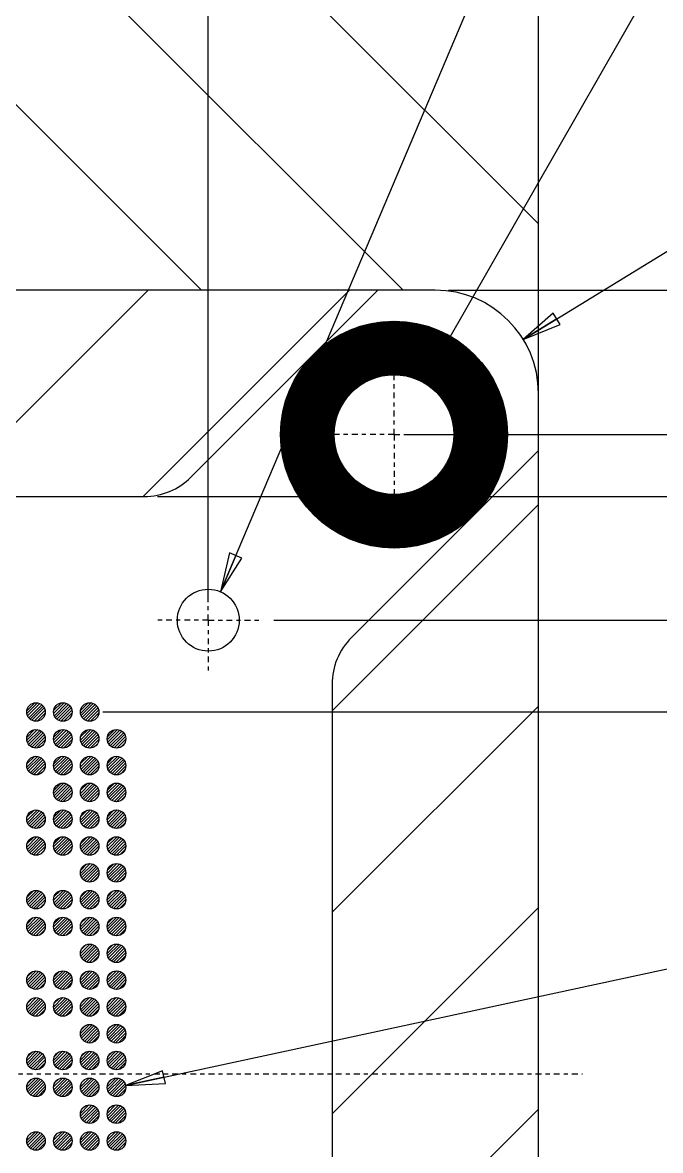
# Model space of a CAD drawing. Header units: inches. Extents: x 0 to 173, y 0 to 112.
# Drawn here: x 111.12 to 126.57, y 42.12 to 69.46 of the extents above; entities that cross this region are included whole.
import ezdxf

# ---------------------------------------------------------------- set-up
doc = ezdxf.new("R2010")
doc.units = ezdxf.units.IN
doc.header["$LTSCALE"] = 0.374
doc.header["$MEASUREMENT"] = 0
doc.linetypes.add('CENTER', pattern=[0.6, 0.375, -0.075, 0.075, -0.075])
doc.layers.get('0').update_dxf_attribs({"linetype": 'CONTINUOUS'})
for name, color, linetype in [('TIU14065-00684-01_DXF_DIMENSION', 7, 'CONTINUOUS'), ('TIU14065-00684-01_FP_DXF_AXIS', 7, 'CONTINUOUS'), ('TIU14065-006DXF_CONTINUOUS_LINE', 7, 'CONTINUOUS')]:
    doc.layers.add(name, color=color, linetype=linetype)

# ---------------------------------------------------------------- blocks, each defined once
blk = doc.blocks.new('_CLOSED')
at = {"color": 0, "linetype": 'ByBlock'}
for p, q in [((0, 0), (-1, 0.167)), ((-1, 0.167), (-1, -0.167)), ((-1, -0.167), (0, 0)), ((-1, 0), (0, 0))]:
    blk.add_line(p, q, dxfattribs=at)

msp = doc.modelspace()

# ---------------------------------------------------------------- linework, layer by layer
at = {"layer": 'TIU14065-00684-01_DXF_DIMENSION', "color": 2, "linetype": 'Continuous'}
for p, q in [((115.616, 55.505), (115.616, 92.087)), ((115.908, 55.664), (125.604, 78.526)), ((120.837, 60.731), (126.664, 70.903)), ((123.246, 61.781), (128.09, 64.754)), ((121.433, 62.973), (131.03, 62.973)), ((120.433, 59.473), (131.03, 59.473)), ((114.381, 57.973), (131.03, 57.973)), ((117.203, 54.973), (130.665, 54.973)), ((113.058, 52.748), (131.03, 52.748)), ((113.611, 43.695), (130.085, 47.24))]:
    msp.add_line(p, q, dxfattribs=at)
at = {"layer": 'TIU14065-00684-01_FP_DXF_AXIS', "color": 7, "linetype": 'CENTER'}
for p, q in [((120.116, 59.473), (120.116, 61.431)), ((120.116, 59.473), (118.158, 59.473)), ((120.116, 59.473), (122.074, 59.473)), ((120.116, 59.473), (120.116, 57.515)), ((115.616, 54.973), (115.616, 56.231)), ((115.616, 54.973), (114.358, 54.973)), ((115.616, 54.973), (116.874, 54.973)), ((115.616, 54.973), (115.616, 53.715)), ((104.616, 43.973), (124.679, 43.973))]:
    msp.add_line(p, q, dxfattribs=at)
at = {"layer": 'TIU14065-006DXF_CONTINUOUS_LINE', "color": 2, "linetype": 'Continuous'}
for p, q in [((115.451, 62.973), (88.161, 90.263)), ((120.336, 62.973), (93.046, 90.263)), ((123.616, 64.579), (97.932, 90.263)), ((109.156, 57.973), (114.156, 62.973)), ((114.041, 57.973), (119.041, 62.973)), ((117.366, 59.466), (120.123, 62.223)), ((117.367, 59.498), (120.091, 62.222)), ((117.368, 59.437), (120.152, 62.221)), ((117.369, 59.53), (120.059, 62.219)), ((117.37, 59.409), (120.18, 62.219)), ((117.372, 59.563), (120.026, 62.217)), ((117.372, 59.38), (120.209, 62.217)), ((117.374, 59.596), (119.993, 62.215)), ((117.374, 59.351), (120.238, 62.215)), ((117.376, 59.628), (119.961, 62.213)), ((117.376, 59.323), (120.266, 62.213)), ((117.377, 59.294), (120.295, 62.211)), ((117.378, 59.661), (119.928, 62.211)), ((117.379, 59.265), (120.324, 62.21)), ((117.38, 59.694), (119.895, 62.209)), ((117.381, 59.237), (120.352, 62.208)), ((117.382, 59.726), (119.863, 62.207)), ((117.383, 59.208), (120.381, 62.206)), ((117.384, 59.759), (119.83, 62.204)), ((117.385, 59.179), (120.41, 62.204)), ((117.387, 59.792), (119.797, 62.202)), ((117.387, 59.151), (120.438, 62.202)), ((117.389, 59.824), (119.765, 62.2)), ((117.389, 59.122), (120.467, 62.2)), ((117.393, 59.096), (120.493, 62.196)), ((117.395, 59.861), (119.728, 62.194)), ((117.398, 59.07), (120.519, 62.191)), ((117.403, 59.899), (119.69, 62.186)), ((117.403, 59.045), (120.544, 62.186)), ((117.408, 59.019), (120.57, 62.181)), ((117.41, 59.937), (119.652, 62.179)), ((117.413, 58.994), (120.595, 62.176)), ((117.418, 59.975), (119.613, 62.171)), ((117.418, 58.968), (120.62, 62.171)), ((117.423, 58.943), (120.646, 62.166)), ((117.425, 60.014), (119.575, 62.164)), ((117.428, 58.917), (120.671, 62.16)), ((117.433, 60.052), (119.537, 62.156)), ((117.433, 58.892), (120.697, 62.155)), ((117.438, 58.866), (120.722, 62.15)), ((117.44, 60.09), (119.499, 62.148)), ((117.448, 60.128), (119.461, 62.141)), ((117.456, 60.166), (119.423, 62.133)), ((117.467, 60.208), (119.381, 62.122)), ((117.483, 60.254), (119.334, 62.106)), ((117.499, 60.301), (119.288, 62.09)), ((117.514, 60.347), (119.242, 62.074)), ((119.177, 60.574), (120.748, 62.145)), ((119.304, 60.671), (120.773, 62.14)), ((119.394, 60.731), (120.799, 62.135)), ((119.454, 60.76), (120.824, 62.13)), ((119.515, 60.79), (120.847, 62.123)), ((119.572, 60.816), (120.87, 62.115)), ((119.618, 60.832), (120.893, 62.107)), ((119.664, 60.848), (120.916, 62.099)), ((119.71, 60.864), (120.939, 62.092)), ((119.754, 60.876), (120.961, 62.084)), ((119.792, 60.884), (120.984, 62.076)), ((119.83, 60.892), (121.007, 62.069)), ((117.53, 60.393), (119.196, 62.059)), ((117.546, 60.439), (119.15, 62.043)), ((117.561, 60.486), (119.103, 62.027)), ((117.579, 60.534), (119.055, 62.01)), ((117.609, 60.594), (118.995, 61.98)), ((117.638, 60.654), (118.935, 61.95)), ((117.668, 60.714), (118.874, 61.921)), ((117.698, 60.775), (118.814, 61.891)), ((117.728, 60.835), (118.754, 61.861)), ((117.782, 60.92), (118.669, 61.807)), ((119.868, 60.899), (121.03, 62.061)), ((119.906, 60.907), (121.053, 62.053)), ((119.942, 60.912), (121.075, 62.045)), ((119.974, 60.914), (121.098, 62.038)), ((120.007, 60.916), (121.121, 62.03)), ((120.04, 60.918), (121.144, 62.022)), ((120.072, 60.92), (121.166, 62.014)), ((120.105, 60.922), (121.187, 62.004)), ((120.135, 60.922), (121.208, 61.994)), ((120.164, 60.92), (121.228, 61.984)), ((120.192, 60.918), (121.248, 61.974)), ((120.221, 60.916), (121.269, 61.964)), ((120.25, 60.914), (121.289, 61.954)), ((120.278, 60.912), (121.31, 61.944)), ((120.307, 60.91), (121.33, 61.934)), ((120.332, 60.905), (121.351, 61.924)), ((120.358, 60.9), (121.371, 61.914)), ((120.383, 60.895), (121.392, 61.904)), ((120.409, 60.89), (121.412, 61.893)), ((120.434, 60.885), (121.432, 61.883)), ((120.46, 60.88), (121.453, 61.873)), ((120.485, 60.875), (121.473, 61.863)), ((120.508, 60.868), (121.494, 61.853)), ((120.531, 60.86), (121.512, 61.841)), ((120.554, 60.852), (121.53, 61.828)), ((120.577, 60.845), (121.548, 61.816)), ((120.6, 60.837), (121.567, 61.804)), ((117.844, 61.012), (118.577, 61.745)), ((117.905, 61.104), (118.485, 61.684)), ((118.049, 61.279), (118.31, 61.54)), ((120.622, 60.829), (121.585, 61.792)), ((120.645, 60.821), (121.603, 61.779)), ((120.668, 60.814), (121.622, 61.767)), ((120.689, 60.804), (121.64, 61.755)), ((120.709, 60.794), (121.658, 61.743)), ((120.73, 60.784), (121.677, 61.731)), ((120.75, 60.774), (121.695, 61.718)), ((120.771, 60.763), (121.713, 61.706)), ((120.791, 60.753), (121.731, 61.694)), ((120.811, 60.743), (121.75, 61.682)), ((120.832, 60.733), (121.768, 61.669)), ((120.851, 60.722), (121.786, 61.657)), ((120.869, 60.71), (121.803, 61.643)), ((120.888, 60.697), (121.819, 61.629)), ((120.906, 60.685), (121.836, 61.615)), ((120.924, 60.673), (121.852, 61.6)), ((120.943, 60.661), (121.868, 61.586)), ((120.961, 60.649), (121.884, 61.572)), ((120.979, 60.636), (121.901, 61.558)), ((120.998, 60.624), (121.917, 61.543)), ((121.014, 60.61), (121.933, 61.529)), ((121.03, 60.596), (121.949, 61.515)), ((121.046, 60.581), (121.966, 61.501)), ((121.063, 60.567), (121.982, 61.486)), ((121.079, 60.553), (121.998, 61.472)), ((121.095, 60.539), (122.014, 61.458)), ((121.111, 60.524), (122.031, 61.444)), ((121.128, 60.51), (122.047, 61.429)), ((121.144, 60.495), (122.063, 61.415)), ((121.158, 60.479), (122.077, 61.398)), ((121.172, 60.463), (122.091, 61.382)), ((121.186, 60.447), (122.106, 61.366)), ((121.201, 60.43), (122.12, 61.35)), ((121.215, 60.414), (122.134, 61.333)), ((121.229, 60.398), (122.148, 61.317)), ((121.244, 60.382), (122.163, 61.301)), ((121.258, 60.365), (122.177, 61.285)), ((121.271, 60.348), (122.191, 61.268)), ((121.283, 60.33), (122.206, 61.252)), ((121.296, 60.312), (122.22, 61.236)), ((121.308, 60.293), (122.234, 61.219)), ((121.32, 60.275), (122.248, 61.203)), ((121.332, 60.257), (122.263, 61.187)), ((121.345, 60.238), (122.277, 61.171)), ((121.357, 60.22), (122.291, 61.154)), ((121.369, 60.202), (122.304, 61.137)), ((121.38, 60.182), (122.317, 61.119)), ((121.39, 60.161), (122.329, 61.1)), ((121.4, 60.141), (122.341, 61.082)), ((121.41, 60.12), (122.353, 61.064)), ((121.42, 60.1), (122.365, 61.045)), ((121.43, 60.079), (122.378, 61.027)), ((121.44, 60.059), (122.39, 61.009)), ((121.45, 60.039), (122.402, 60.991)), ((121.459, 60.017), (122.414, 60.972)), ((121.467, 59.994), (122.427, 60.954)), ((121.475, 59.971), (122.439, 60.936)), ((121.482, 59.949), (122.451, 60.917)), ((121.49, 59.926), (122.463, 60.899)), ((121.498, 59.903), (122.475, 60.881)), ((121.505, 59.88), (122.488, 60.862)), ((121.513, 59.857), (122.499, 60.844)), ((121.519, 59.833), (122.51, 60.823)), ((121.524, 59.808), (122.52, 60.803)), ((121.529, 59.782), (122.53, 60.782)), ((121.535, 59.757), (122.54, 60.762)), ((121.54, 59.731), (122.55, 60.741)), ((121.545, 59.706), (122.56, 60.721)), ((121.55, 59.68), (122.57, 60.7)), ((121.554, 59.654), (122.58, 60.68)), ((121.556, 59.625), (122.59, 60.66)), ((121.556, 59.32), (122.683, 60.447)), ((121.558, 59.596), (122.6, 60.639)), ((121.558, 59.352), (122.675, 60.47)), ((121.559, 59.568), (122.61, 60.619)), ((121.56, 59.385), (122.668, 60.493)), ((121.561, 59.539), (122.62, 60.598)), ((121.562, 59.418), (122.66, 60.515)), ((121.563, 59.51), (122.631, 60.578)), ((121.564, 59.45), (122.651, 60.537)), ((121.565, 59.482), (122.641, 60.557)), ((117.444, 58.841), (119.015, 60.412)), ((117.449, 58.816), (118.918, 60.285)), ((117.454, 58.79), (118.858, 60.195)), ((121.392, 58.789), (122.775, 60.172)), ((121.421, 58.85), (122.768, 60.196)), ((121.451, 58.91), (122.76, 60.219)), ((121.469, 58.958), (122.753, 60.242)), ((121.485, 59.004), (122.745, 60.265)), ((121.5, 59.051), (122.737, 60.287)), ((121.516, 59.097), (122.729, 60.31)), ((121.524, 59.135), (122.722, 60.333)), ((121.531, 59.173), (122.714, 60.356)), ((121.539, 59.211), (122.706, 60.379)), ((121.546, 59.249), (122.698, 60.401)), ((121.553, 59.287), (122.691, 60.424)), ((117.459, 58.765), (118.828, 60.134)), ((117.466, 58.741), (118.799, 60.074)), ((117.474, 58.719), (118.772, 60.017)), ((117.482, 58.696), (118.757, 59.971)), ((117.489, 58.673), (118.741, 59.925)), ((119.493, 56.799), (122.79, 60.096)), ((119.519, 56.794), (122.795, 60.07)), ((119.544, 56.789), (122.8, 60.045)), ((119.569, 56.784), (122.805, 60.019)), ((119.595, 56.779), (122.81, 59.994)), ((119.62, 56.774), (122.815, 59.968)), ((119.646, 56.769), (122.82, 59.943)), ((119.671, 56.764), (122.825, 59.917)), ((119.697, 56.759), (122.83, 59.892)), ((121.291, 58.627), (122.785, 60.121)), ((121.352, 58.719), (122.78, 60.147)), ((117.497, 58.65), (118.725, 59.878)), ((117.505, 58.627), (118.712, 59.835)), ((117.513, 58.605), (118.705, 59.797)), ((117.52, 58.582), (118.697, 59.759)), ((117.528, 58.559), (118.69, 59.721)), ((117.536, 58.536), (118.682, 59.683)), ((117.544, 58.514), (118.677, 59.647)), ((117.551, 58.491), (118.675, 59.614)), ((119.722, 56.754), (122.835, 59.867)), ((119.748, 56.748), (122.84, 59.841)), ((119.775, 56.745), (122.843, 59.814)), ((119.804, 56.744), (122.845, 59.785)), ((119.833, 56.742), (122.847, 59.756)), ((119.861, 56.74), (122.849, 59.728)), ((119.89, 56.738), (122.851, 59.699)), ((119.919, 56.736), (122.853, 59.67)), ((119.947, 56.734), (122.855, 59.642)), ((119.976, 56.732), (122.857, 59.613)), ((117.559, 58.468), (118.673, 59.582)), ((117.567, 58.445), (118.671, 59.549)), ((117.574, 58.422), (118.669, 59.516)), ((117.584, 58.402), (118.666, 59.484)), ((117.594, 58.381), (118.667, 59.454)), ((117.605, 58.361), (118.669, 59.425)), ((117.615, 58.34), (118.671, 59.396)), ((117.625, 58.32), (118.673, 59.368)), ((117.635, 58.299), (118.674, 59.339)), ((120.005, 56.73), (122.858, 59.584)), ((120.033, 56.729), (122.86, 59.556)), ((120.062, 56.727), (122.862, 59.527)), ((120.09, 56.725), (122.864, 59.498)), ((120.12, 56.723), (122.865, 59.469)), ((120.152, 56.726), (122.863, 59.437)), ((120.185, 56.728), (122.861, 59.404)), ((120.218, 56.73), (122.859, 59.371)), ((120.25, 56.732), (122.857, 59.339)), ((117.645, 58.279), (118.676, 59.31)), ((117.655, 58.259), (118.678, 59.282)), ((117.665, 58.238), (118.684, 59.257)), ((117.675, 58.218), (118.689, 59.231)), ((117.685, 58.197), (118.694, 59.206)), ((117.695, 58.177), (118.699, 59.18)), ((117.705, 58.156), (118.704, 59.155)), ((117.715, 58.136), (118.709, 59.129)), ((117.726, 58.115), (118.714, 59.104)), ((117.736, 58.095), (118.721, 59.08)), ((120.283, 56.734), (122.855, 59.306)), ((120.316, 56.736), (122.853, 59.273)), ((120.348, 56.738), (122.85, 59.24)), ((120.381, 56.741), (122.848, 59.208)), ((120.414, 56.743), (122.846, 59.175)), ((120.446, 56.745), (122.844, 59.142)), ((120.48, 56.748), (122.841, 59.109)), ((120.518, 56.755), (122.834, 59.071)), ((117.748, 58.077), (118.729, 59.058)), ((117.76, 58.059), (118.737, 59.035)), ((117.773, 58.04), (118.744, 59.012)), ((117.785, 58.022), (118.752, 58.989)), ((117.797, 58.004), (118.76, 58.966)), ((117.809, 57.986), (118.767, 58.944)), ((117.822, 57.967), (118.775, 58.921)), ((117.834, 57.949), (118.785, 58.9)), ((117.846, 57.931), (118.795, 58.88)), ((117.858, 57.912), (118.805, 58.859)), ((117.871, 57.894), (118.815, 58.839)), ((117.883, 57.876), (118.825, 58.818)), ((117.895, 57.857), (118.835, 58.798)), ((120.556, 56.763), (122.826, 59.033)), ((120.594, 56.77), (122.818, 58.995)), ((120.632, 56.778), (122.811, 58.957)), ((120.67, 56.786), (122.803, 58.918)), ((120.708, 56.793), (122.796, 58.88)), ((120.747, 56.801), (122.788, 58.842)), ((120.785, 56.808), (122.78, 58.804)), ((117.907, 57.839), (118.846, 58.777)), ((117.919, 57.821), (118.856, 58.757)), ((117.932, 57.802), (118.867, 58.738)), ((117.946, 57.786), (118.879, 58.719)), ((117.96, 57.77), (118.891, 58.701)), ((117.974, 57.753), (118.904, 58.683)), ((117.988, 57.737), (118.916, 58.665)), ((118.003, 57.721), (118.928, 58.646)), ((118.017, 57.704), (118.94, 58.628)), ((118.031, 57.688), (118.953, 58.61)), ((118.045, 57.672), (118.965, 58.591)), ((118.06, 57.656), (118.979, 58.575)), ((118.074, 57.639), (118.993, 58.559)), ((118.088, 57.623), (119.007, 58.542)), ((118.102, 57.607), (119.022, 58.526)), ((120.823, 56.816), (122.773, 58.766)), ((120.868, 56.831), (122.758, 58.721)), ((120.914, 56.846), (122.743, 58.675)), ((120.96, 56.862), (122.727, 58.628)), ((121.007, 56.878), (122.711, 58.582)), ((121.053, 56.893), (122.695, 58.536)), ((118.117, 57.591), (119.036, 58.51)), ((118.131, 57.574), (119.05, 58.494)), ((118.145, 57.558), (119.065, 58.477)), ((118.16, 57.542), (119.079, 58.461)), ((118.174, 57.526), (119.093, 58.445)), ((118.19, 57.512), (119.11, 58.431)), ((118.207, 57.497), (119.126, 58.417)), ((118.223, 57.483), (119.142, 58.402)), ((118.239, 57.469), (119.158, 58.388)), ((118.256, 57.455), (119.175, 58.374)), ((118.272, 57.44), (119.191, 58.36)), ((118.288, 57.426), (119.207, 58.345)), ((118.304, 57.412), (119.224, 58.331)), ((118.321, 57.398), (119.241, 58.318)), ((118.337, 57.383), (119.259, 58.305)), ((118.353, 57.369), (119.277, 58.293)), ((118.369, 57.355), (119.296, 58.281)), ((118.386, 57.34), (119.314, 58.269)), ((118.402, 57.326), (119.332, 58.256)), ((118.418, 57.312), (119.351, 58.244)), ((119.468, 56.804), (120.962, 58.298)), ((121.099, 56.909), (122.68, 58.49)), ((121.145, 56.925), (122.664, 58.443)), ((121.199, 56.948), (122.641, 58.39)), ((121.259, 56.977), (122.612, 58.33)), ((121.319, 57.007), (122.582, 58.27)), ((118.434, 57.298), (119.369, 58.232)), ((118.452, 57.285), (119.387, 58.22)), ((118.47, 57.272), (119.407, 58.209)), ((118.488, 57.26), (119.428, 58.199)), ((118.507, 57.248), (119.448, 58.189)), ((118.525, 57.236), (119.468, 58.179)), ((118.543, 57.223), (119.489, 58.169)), ((118.562, 57.211), (119.509, 58.159)), ((118.58, 57.199), (119.53, 58.149)), ((118.598, 57.187), (119.55, 58.139)), ((118.617, 57.174), (119.572, 58.13)), ((118.635, 57.162), (119.595, 58.122)), ((118.653, 57.15), (119.617, 58.114)), ((118.672, 57.138), (119.64, 58.107)), ((118.69, 57.126), (119.663, 58.099)), ((118.708, 57.113), (119.686, 58.091)), ((118.726, 57.101), (119.709, 58.083)), ((118.745, 57.089), (119.731, 58.076)), ((118.766, 57.079), (119.756, 58.069)), ((118.786, 57.069), (119.781, 58.064)), ((118.807, 57.059), (119.807, 58.059)), ((118.827, 57.049), (119.832, 58.054)), ((118.847, 57.039), (119.858, 58.049)), ((118.868, 57.029), (119.883, 58.044)), ((118.888, 57.019), (119.909, 58.039)), ((118.909, 57.009), (119.935, 58.035)), ((118.929, 56.999), (119.964, 58.033)), ((118.95, 56.989), (119.992, 58.031)), ((118.97, 56.978), (120.021, 58.029)), ((118.991, 56.968), (120.05, 58.027)), ((119.011, 56.958), (120.078, 58.026)), ((119.031, 56.948), (120.107, 58.024)), ((119.052, 56.938), (120.138, 58.025)), ((119.073, 56.929), (120.171, 58.027)), ((119.096, 56.921), (120.204, 58.029)), ((119.119, 56.914), (120.236, 58.031)), ((119.142, 56.906), (120.269, 58.033)), ((119.165, 56.898), (120.302, 58.035)), ((119.187, 56.89), (120.339, 58.042)), ((119.21, 56.883), (120.378, 58.05)), ((119.233, 56.875), (120.416, 58.058)), ((119.256, 56.867), (120.454, 58.065)), ((119.279, 56.859), (120.492, 58.073)), ((119.301, 56.852), (120.538, 58.089)), ((119.324, 56.844), (120.585, 58.104)), ((119.347, 56.836), (120.631, 58.12)), ((119.37, 56.828), (120.679, 58.138)), ((119.393, 56.821), (120.739, 58.167)), ((119.417, 56.814), (120.799, 58.197)), ((119.442, 56.809), (120.87, 58.237)), ((121.379, 57.037), (122.552, 58.209)), ((121.44, 57.066), (122.522, 58.149)), ((121.505, 57.101), (122.488, 58.084)), ((121.597, 57.162), (122.426, 57.992)), ((118.616, 52.777), (123.616, 57.777)), ((121.689, 57.224), (122.365, 57.9)), ((121.781, 57.285), (122.303, 57.808)), ((122.014, 57.488), (122.101, 57.575)), ((111.218, 52.779), (111.41, 52.971)), ((111.22, 52.709), (111.48, 52.969)), ((111.237, 52.654), (111.535, 52.952)), ((111.264, 52.609), (111.58, 52.925)), ((111.3, 52.573), (111.616, 52.889)), ((111.344, 52.546), (111.643, 52.845)), ((111.398, 52.528), (111.661, 52.791)), ((111.869, 52.783), (112.056, 52.97)), ((111.869, 52.712), (112.127, 52.97)), ((111.886, 52.656), (112.183, 52.953)), ((111.912, 52.611), (112.228, 52.927)), ((111.948, 52.575), (112.264, 52.891)), ((111.992, 52.547), (112.292, 52.847)), ((112.045, 52.528), (112.311, 52.794)), ((112.518, 52.714), (112.774, 52.97)), ((112.52, 52.787), (112.702, 52.969)), ((112.535, 52.659), (112.83, 52.954)), ((112.561, 52.613), (112.876, 52.928)), ((112.596, 52.576), (112.912, 52.893)), ((112.639, 52.548), (112.941, 52.85)), ((112.692, 52.529), (112.96, 52.797)), ((118.616, 47.892), (123.616, 52.892)), ((111.467, 52.525), (111.664, 52.722)), ((112.113, 52.525), (112.314, 52.726)), ((112.247, 52.587), (112.252, 52.592)), ((112.76, 52.524), (112.964, 52.729)), ((112.875, 52.568), (112.921, 52.614)), ((111.219, 52.133), (111.406, 52.32)), ((111.219, 52.062), (111.477, 52.32)), ((111.236, 52.006), (111.533, 52.303)), ((111.262, 51.961), (111.578, 52.277)), ((111.298, 51.925), (111.614, 52.241)), ((111.868, 52.064), (112.124, 52.32)), ((111.87, 52.137), (112.052, 52.319)), ((111.885, 52.009), (112.18, 52.304)), ((111.911, 51.963), (112.226, 52.278)), ((111.946, 51.926), (112.262, 52.243)), ((112.518, 52.067), (112.772, 52.321)), ((112.52, 52.142), (112.697, 52.318)), ((112.533, 52.011), (112.828, 52.305)), ((112.56, 51.965), (112.874, 52.279)), ((112.594, 51.928), (112.911, 52.245)), ((113.168, 52.07), (113.419, 52.321)), ((113.171, 52.146), (113.343, 52.318)), ((113.182, 52.013), (113.476, 52.306)), ((113.208, 51.967), (113.522, 52.281)), ((113.242, 51.93), (113.559, 52.246)), ((111.342, 51.897), (111.642, 52.197)), ((111.395, 51.878), (111.661, 52.144)), ((111.463, 51.875), (111.664, 52.076)), ((111.989, 51.898), (112.291, 52.2)), ((112.042, 51.879), (112.31, 52.147)), ((112.11, 51.874), (112.314, 52.079)), ((112.225, 51.918), (112.271, 51.964)), ((112.637, 51.899), (112.94, 52.202)), ((112.689, 51.879), (112.959, 52.149)), ((112.756, 51.874), (112.965, 52.083)), ((112.864, 51.911), (112.928, 51.975)), ((113.285, 51.9), (113.589, 52.204)), ((113.336, 51.88), (113.609, 52.152)), ((113.402, 51.874), (113.615, 52.087)), ((113.504, 51.904), (113.585, 51.985)), ((111.597, 51.937), (111.602, 51.942)), ((111.218, 51.414), (111.474, 51.67)), ((111.22, 51.487), (111.402, 51.669)), ((111.235, 51.359), (111.53, 51.654)), ((111.261, 51.313), (111.576, 51.628)), ((111.296, 51.276), (111.612, 51.593)), ((111.339, 51.248), (111.641, 51.55)), ((111.392, 51.229), (111.66, 51.497)), ((111.46, 51.224), (111.664, 51.429)), ((111.868, 51.417), (112.122, 51.671)), ((111.87, 51.492), (112.047, 51.668)), ((111.883, 51.361), (112.178, 51.655)), ((111.91, 51.315), (112.224, 51.629)), ((111.944, 51.278), (112.261, 51.595)), ((111.987, 51.249), (112.29, 51.552)), ((112.039, 51.229), (112.309, 51.499)), ((112.106, 51.224), (112.315, 51.433)), ((112.518, 51.42), (112.769, 51.671)), ((112.521, 51.496), (112.693, 51.668)), ((112.532, 51.363), (112.826, 51.656)), ((112.558, 51.317), (112.872, 51.631)), ((112.592, 51.28), (112.909, 51.596)), ((112.635, 51.25), (112.939, 51.554)), ((112.686, 51.23), (112.959, 51.502)), ((112.752, 51.224), (112.965, 51.437)), ((113.167, 51.423), (113.415, 51.672)), ((113.172, 51.5), (113.339, 51.667)), ((113.182, 51.366), (113.473, 51.657)), ((113.207, 51.319), (113.52, 51.632)), ((113.241, 51.281), (113.558, 51.598)), ((113.282, 51.251), (113.588, 51.556)), ((113.334, 51.231), (113.608, 51.505)), ((113.399, 51.224), (113.615, 51.44)), ((111.575, 51.268), (111.621, 51.314)), ((112.214, 51.261), (112.278, 51.325)), ((112.854, 51.254), (112.935, 51.335)), ((113.497, 51.25), (113.589, 51.342)), ((111.868, 50.77), (112.119, 51.021)), ((111.871, 50.846), (112.043, 51.018)), ((111.882, 50.713), (112.176, 51.006)), ((111.908, 50.667), (112.222, 50.981)), ((111.942, 50.63), (112.259, 50.946)), ((111.985, 50.6), (112.289, 50.904)), ((112.517, 50.773), (112.765, 51.022)), ((112.522, 50.85), (112.689, 51.017)), ((112.532, 50.716), (112.823, 51.007)), ((112.557, 50.669), (112.87, 50.982)), ((112.591, 50.631), (112.908, 50.948)), ((112.632, 50.601), (112.938, 50.906)), ((113.167, 50.777), (113.412, 51.022)), ((113.173, 50.854), (113.334, 51.016)), ((113.181, 50.718), (113.47, 51.008)), ((113.205, 50.671), (113.518, 50.983)), ((113.239, 50.633), (113.556, 50.95)), ((113.28, 50.602), (113.586, 50.909)), ((113.331, 50.581), (113.608, 50.858)), ((112.036, 50.58), (112.309, 50.852)), ((112.102, 50.574), (112.315, 50.787)), ((112.204, 50.604), (112.285, 50.685)), ((112.684, 50.581), (112.958, 50.855)), ((112.749, 50.574), (112.965, 50.79)), ((112.847, 50.6), (112.939, 50.692)), ((113.395, 50.573), (113.615, 50.794)), ((113.49, 50.597), (113.592, 50.699)), ((111.218, 50.12), (111.469, 50.371)), ((111.221, 50.196), (111.393, 50.368)), ((111.232, 50.063), (111.526, 50.356)), ((111.258, 50.017), (111.572, 50.331)), ((111.867, 50.123), (112.115, 50.372)), ((111.872, 50.2), (112.039, 50.367)), ((111.882, 50.066), (112.173, 50.357)), ((111.907, 50.019), (112.22, 50.332)), ((112.517, 50.127), (112.762, 50.372)), ((112.523, 50.204), (112.684, 50.366)), ((112.531, 50.068), (112.82, 50.358)), ((112.555, 50.021), (112.868, 50.333)), ((113.167, 50.13), (113.409, 50.372)), ((113.174, 50.209), (113.33, 50.365)), ((113.18, 50.071), (113.468, 50.359)), ((113.204, 50.023), (113.515, 50.335)), ((111.292, 49.98), (111.609, 50.296)), ((111.335, 49.95), (111.639, 50.254)), ((111.386, 49.93), (111.659, 50.202)), ((111.452, 49.924), (111.665, 50.137)), ((111.941, 49.981), (112.258, 50.298)), ((111.982, 49.951), (112.288, 50.256)), ((112.034, 49.931), (112.308, 50.205)), ((112.099, 49.924), (112.315, 50.14)), ((112.197, 49.95), (112.289, 50.042)), ((112.589, 49.983), (112.906, 50.3)), ((112.63, 49.952), (112.936, 50.259)), ((112.681, 49.931), (112.958, 50.208)), ((112.745, 49.923), (112.965, 50.144)), ((112.84, 49.947), (112.942, 50.049)), ((113.237, 49.984), (113.554, 50.302)), ((113.278, 49.953), (113.585, 50.261)), ((113.328, 49.932), (113.607, 50.21)), ((113.391, 49.923), (113.616, 50.148)), ((113.483, 49.944), (113.595, 50.055)), ((111.554, 49.954), (111.635, 50.035)), ((111.217, 49.473), (111.465, 49.722)), ((111.222, 49.55), (111.389, 49.717)), ((111.232, 49.416), (111.523, 49.707)), ((111.257, 49.369), (111.57, 49.682)), ((111.291, 49.331), (111.608, 49.648)), ((111.332, 49.301), (111.638, 49.606)), ((111.384, 49.281), (111.658, 49.555)), ((111.449, 49.274), (111.665, 49.49)), ((111.867, 49.477), (112.112, 49.722)), ((111.873, 49.554), (112.034, 49.716)), ((111.881, 49.418), (112.17, 49.708)), ((111.905, 49.371), (112.218, 49.683)), ((111.939, 49.333), (112.256, 49.65)), ((111.98, 49.302), (112.286, 49.609)), ((112.031, 49.281), (112.308, 49.558)), ((112.095, 49.273), (112.315, 49.494)), ((112.517, 49.48), (112.759, 49.722)), ((112.524, 49.559), (112.68, 49.715)), ((112.53, 49.421), (112.818, 49.709)), ((112.554, 49.373), (112.865, 49.685)), ((112.587, 49.334), (112.904, 49.652)), ((112.628, 49.303), (112.935, 49.611)), ((112.678, 49.282), (112.957, 49.56)), ((112.741, 49.273), (112.966, 49.498)), ((113.167, 49.483), (113.406, 49.722)), ((113.176, 49.564), (113.325, 49.713)), ((113.179, 49.423), (113.465, 49.71)), ((113.203, 49.375), (113.513, 49.686)), ((113.235, 49.336), (113.553, 49.654)), ((113.276, 49.305), (113.584, 49.613)), ((113.326, 49.283), (113.606, 49.563)), ((113.388, 49.273), (113.616, 49.501)), ((111.547, 49.3), (111.639, 49.392)), ((112.19, 49.297), (112.292, 49.399)), ((112.833, 49.294), (112.945, 49.405)), ((113.477, 49.29), (113.599, 49.412)), ((112.517, 48.833), (112.756, 49.072)), ((112.526, 48.914), (112.675, 49.063)), ((112.529, 48.773), (112.815, 49.06)), ((112.553, 48.725), (112.863, 49.036)), ((112.585, 48.686), (112.903, 49.004)), ((112.626, 48.655), (112.934, 48.963)), ((113.166, 48.836), (113.403, 49.072)), ((113.178, 48.919), (113.319, 49.061)), ((113.178, 48.776), (113.463, 49.061)), ((113.201, 48.727), (113.511, 49.038)), ((113.233, 48.688), (113.551, 49.006)), ((113.274, 48.656), (113.583, 48.965)), ((112.676, 48.633), (112.956, 48.913)), ((112.738, 48.623), (112.966, 48.851)), ((112.827, 48.64), (112.949, 48.762)), ((113.323, 48.634), (113.605, 48.916)), ((113.385, 48.624), (113.615, 48.854)), ((113.472, 48.638), (113.6, 48.767)), ((111.217, 48.18), (111.459, 48.422)), ((111.224, 48.259), (111.38, 48.415)), ((111.23, 48.121), (111.518, 48.409)), ((111.867, 48.183), (112.106, 48.422)), ((111.876, 48.264), (112.025, 48.413)), ((111.879, 48.123), (112.165, 48.41)), ((112.516, 48.186), (112.753, 48.422)), ((112.528, 48.269), (112.669, 48.411)), ((112.528, 48.126), (112.813, 48.411)), ((113.166, 48.19), (113.399, 48.423)), ((113.177, 48.129), (113.46, 48.412)), ((113.18, 48.275), (113.314, 48.409)), ((111.254, 48.073), (111.565, 48.385)), ((111.287, 48.034), (111.604, 48.352)), ((111.328, 48.003), (111.635, 48.311)), ((111.378, 47.982), (111.657, 48.26)), ((111.441, 47.973), (111.666, 48.198)), ((111.903, 48.075), (112.213, 48.386)), ((111.935, 48.036), (112.253, 48.354)), ((111.976, 48.005), (112.284, 48.313)), ((112.026, 47.983), (112.306, 48.263)), ((112.088, 47.973), (112.316, 48.201)), ((112.551, 48.077), (112.861, 48.388)), ((112.583, 48.038), (112.901, 48.356)), ((112.624, 48.006), (112.933, 48.315)), ((112.673, 47.984), (112.955, 48.266)), ((112.735, 47.974), (112.965, 48.204)), ((113.2, 48.08), (113.509, 48.389)), ((113.231, 48.039), (113.55, 48.357)), ((113.272, 48.008), (113.581, 48.317)), ((113.321, 47.985), (113.604, 48.268)), ((113.382, 47.974), (113.615, 48.207)), ((111.533, 47.994), (111.645, 48.105)), ((112.177, 47.99), (112.299, 48.112)), ((112.822, 47.988), (112.95, 48.117)), ((113.466, 47.987), (113.602, 48.122)), ((118.616, 43.006), (123.616, 48.006)), ((111.217, 47.533), (111.456, 47.772)), ((111.226, 47.614), (111.375, 47.763)), ((111.229, 47.473), (111.515, 47.76)), ((111.253, 47.425), (111.563, 47.736)), ((111.285, 47.386), (111.603, 47.704)), ((111.326, 47.355), (111.634, 47.663)), ((111.376, 47.333), (111.656, 47.613)), ((111.866, 47.536), (112.103, 47.772)), ((111.878, 47.619), (112.019, 47.761)), ((111.878, 47.476), (112.163, 47.761)), ((111.901, 47.427), (112.211, 47.738)), ((111.933, 47.388), (112.251, 47.706)), ((111.974, 47.356), (112.283, 47.665)), ((112.023, 47.334), (112.305, 47.616)), ((112.516, 47.54), (112.749, 47.773)), ((112.527, 47.479), (112.81, 47.762)), ((112.53, 47.625), (112.664, 47.759)), ((112.55, 47.43), (112.859, 47.739)), ((112.581, 47.389), (112.9, 47.707)), ((112.622, 47.358), (112.931, 47.667)), ((112.671, 47.335), (112.954, 47.618)), ((113.166, 47.543), (113.396, 47.773)), ((113.176, 47.481), (113.458, 47.763)), ((113.181, 47.63), (113.309, 47.758)), ((113.199, 47.432), (113.507, 47.74)), ((113.23, 47.391), (113.548, 47.709)), ((113.27, 47.359), (113.58, 47.669)), ((113.318, 47.336), (113.603, 47.621)), ((111.438, 47.323), (111.666, 47.551)), ((111.527, 47.34), (111.649, 47.462)), ((112.085, 47.324), (112.315, 47.554)), ((112.172, 47.338), (112.3, 47.467)), ((112.732, 47.324), (112.965, 47.557)), ((112.816, 47.337), (112.952, 47.472)), ((113.378, 47.324), (113.615, 47.561)), ((113.461, 47.335), (113.604, 47.478)), ((112.516, 46.893), (112.746, 47.123)), ((112.526, 46.831), (112.808, 47.113)), ((112.531, 46.98), (112.659, 47.108)), ((112.549, 46.782), (112.857, 47.09)), ((112.58, 46.741), (112.898, 47.059)), ((113.166, 46.896), (113.393, 47.123)), ((113.175, 46.834), (113.455, 47.113)), ((113.183, 46.985), (113.304, 47.106)), ((113.197, 46.784), (113.505, 47.092)), ((113.228, 46.743), (113.546, 47.061)), ((112.62, 46.709), (112.93, 47.019)), ((112.668, 46.686), (112.953, 46.971)), ((112.728, 46.674), (112.965, 46.911)), ((112.811, 46.685), (112.954, 46.828)), ((113.268, 46.71), (113.578, 47.021)), ((113.316, 46.687), (113.602, 46.973)), ((113.375, 46.674), (113.615, 46.914)), ((113.456, 46.683), (113.606, 46.833)), ((111.216, 46.24), (111.449, 46.473)), ((111.227, 46.179), (111.51, 46.462)), ((111.23, 46.325), (111.364, 46.459)), ((111.25, 46.13), (111.559, 46.439)), ((111.281, 46.089), (111.6, 46.407)), ((111.322, 46.058), (111.631, 46.367)), ((111.371, 46.035), (111.654, 46.318)), ((111.432, 46.024), (111.665, 46.257)), ((111.866, 46.243), (112.096, 46.473)), ((111.876, 46.181), (112.158, 46.463)), ((111.881, 46.33), (112.009, 46.458)), ((111.899, 46.132), (112.207, 46.44)), ((111.93, 46.091), (112.248, 46.409)), ((111.97, 46.059), (112.28, 46.369)), ((112.018, 46.036), (112.303, 46.321)), ((112.078, 46.024), (112.315, 46.261)), ((112.516, 46.246), (112.743, 46.473)), ((112.525, 46.184), (112.805, 46.463)), ((112.533, 46.335), (112.654, 46.456)), ((112.547, 46.134), (112.855, 46.442)), ((112.578, 46.093), (112.896, 46.411)), ((112.618, 46.06), (112.928, 46.371)), ((112.666, 46.037), (112.952, 46.323)), ((112.725, 46.024), (112.965, 46.264)), ((113.166, 46.249), (113.39, 46.473)), ((113.175, 46.186), (113.453, 46.464)), ((113.187, 46.342), (113.297, 46.452)), ((113.196, 46.136), (113.503, 46.443)), ((113.227, 46.095), (113.544, 46.412)), ((113.266, 46.062), (113.577, 46.373)), ((113.313, 46.037), (113.601, 46.326)), ((113.372, 46.024), (113.614, 46.267)), ((111.516, 46.037), (111.652, 46.172)), ((112.161, 46.035), (112.304, 46.178)), ((112.806, 46.033), (112.956, 46.183)), ((113.451, 46.031), (113.607, 46.188)), ((111.216, 45.593), (111.446, 45.823)), ((111.226, 45.531), (111.508, 45.813)), ((111.231, 45.68), (111.359, 45.808)), ((111.249, 45.482), (111.557, 45.79)), ((111.28, 45.441), (111.598, 45.759)), ((111.32, 45.409), (111.63, 45.719)), ((111.368, 45.386), (111.653, 45.671)), ((111.866, 45.596), (112.093, 45.823)), ((111.875, 45.534), (112.155, 45.813)), ((111.883, 45.685), (112.004, 45.806)), ((111.897, 45.484), (112.205, 45.792)), ((111.928, 45.443), (112.246, 45.761)), ((111.968, 45.41), (112.278, 45.721)), ((112.016, 45.387), (112.302, 45.673)), ((112.516, 45.599), (112.74, 45.823)), ((112.525, 45.536), (112.803, 45.814)), ((112.537, 45.692), (112.647, 45.802)), ((112.546, 45.486), (112.853, 45.793)), ((112.577, 45.445), (112.894, 45.762)), ((112.616, 45.412), (112.927, 45.723)), ((112.663, 45.387), (112.951, 45.676)), ((113.166, 45.603), (113.386, 45.823)), ((113.174, 45.539), (113.45, 45.815)), ((113.19, 45.699), (113.29, 45.799)), ((113.195, 45.488), (113.501, 45.794)), ((113.225, 45.446), (113.542, 45.764)), ((113.264, 45.413), (113.576, 45.725)), ((113.311, 45.388), (113.601, 45.678)), ((111.428, 45.374), (111.665, 45.611)), ((111.511, 45.385), (111.654, 45.528)), ((112.075, 45.374), (112.315, 45.614)), ((112.156, 45.383), (112.306, 45.533)), ((112.722, 45.374), (112.964, 45.617)), ((112.801, 45.381), (112.957, 45.538)), ((113.369, 45.375), (113.614, 45.62)), ((113.446, 45.38), (113.609, 45.543)), ((112.516, 44.953), (112.736, 45.173)), ((112.524, 44.889), (112.8, 45.165)), ((112.54, 45.049), (112.64, 45.149)), ((112.545, 44.838), (112.851, 45.144)), ((113.166, 44.957), (113.382, 45.173)), ((113.173, 44.892), (113.447, 45.166)), ((113.193, 45.056), (113.283, 45.146)), ((113.194, 44.84), (113.499, 45.145)), ((113.223, 44.798), (113.541, 45.115)), ((112.575, 44.796), (112.892, 45.114)), ((112.614, 44.763), (112.926, 45.075)), ((112.661, 44.738), (112.951, 45.028)), ((112.719, 44.725), (112.964, 44.97)), ((112.796, 44.73), (112.959, 44.893)), ((113.261, 44.764), (113.574, 45.077)), ((113.308, 44.739), (113.6, 45.031)), ((113.365, 44.725), (113.614, 44.973)), ((113.442, 44.729), (113.609, 44.897)), ((111.216, 44.299), (111.44, 44.523)), ((111.225, 44.236), (111.503, 44.514)), ((111.237, 44.392), (111.347, 44.502)), ((111.246, 44.186), (111.553, 44.493)), ((111.277, 44.145), (111.594, 44.462)), ((111.316, 44.112), (111.627, 44.423)), ((111.363, 44.087), (111.651, 44.376)), ((111.422, 44.074), (111.664, 44.317)), ((111.866, 44.303), (112.086, 44.523)), ((111.874, 44.239), (112.15, 44.515)), ((111.89, 44.399), (111.99, 44.499)), ((111.895, 44.188), (112.201, 44.494)), ((111.925, 44.146), (112.242, 44.464)), ((111.964, 44.113), (112.276, 44.425)), ((112.011, 44.088), (112.301, 44.378)), ((112.069, 44.075), (112.314, 44.32)), ((112.516, 44.307), (112.732, 44.523)), ((112.523, 44.242), (112.797, 44.516)), ((112.543, 44.406), (112.633, 44.496)), ((112.544, 44.19), (112.849, 44.495)), ((112.573, 44.148), (112.891, 44.465)), ((112.611, 44.114), (112.924, 44.427)), ((112.658, 44.089), (112.95, 44.381)), ((112.715, 44.075), (112.964, 44.323)), ((113.166, 44.31), (113.379, 44.522)), ((113.172, 44.244), (113.444, 44.516)), ((113.192, 44.193), (113.496, 44.496)), ((113.197, 44.413), (113.276, 44.491)), ((113.222, 44.15), (113.539, 44.467)), ((113.259, 44.116), (113.573, 44.429)), ((113.305, 44.09), (113.599, 44.383)), ((113.362, 44.075), (113.614, 44.327)), ((111.501, 44.081), (111.657, 44.238)), ((112.146, 44.08), (112.309, 44.243)), ((112.792, 44.079), (112.959, 44.247)), ((113.438, 44.079), (113.61, 44.251)), ((111.216, 43.653), (111.436, 43.873)), ((111.224, 43.589), (111.5, 43.865)), ((111.24, 43.749), (111.34, 43.849)), ((111.245, 43.538), (111.551, 43.844)), ((111.275, 43.496), (111.592, 43.814)), ((111.314, 43.463), (111.626, 43.775)), ((111.866, 43.657), (112.082, 43.873)), ((111.873, 43.592), (112.147, 43.866)), ((111.893, 43.756), (111.983, 43.846)), ((111.894, 43.54), (112.199, 43.845)), ((111.923, 43.498), (112.241, 43.815)), ((111.961, 43.464), (112.274, 43.777)), ((112.516, 43.66), (112.729, 43.872)), ((112.522, 43.594), (112.794, 43.866)), ((112.542, 43.543), (112.846, 43.846)), ((112.547, 43.763), (112.626, 43.841)), ((112.572, 43.5), (112.889, 43.817)), ((112.609, 43.466), (112.923, 43.779)), ((113.167, 43.664), (113.375, 43.872)), ((113.172, 43.597), (113.442, 43.867)), ((113.191, 43.545), (113.494, 43.848)), ((113.204, 43.773), (113.265, 43.834)), ((113.22, 43.502), (113.537, 43.819)), ((113.257, 43.467), (113.572, 43.781)), ((111.361, 43.438), (111.651, 43.728)), ((111.419, 43.425), (111.664, 43.67)), ((111.496, 43.43), (111.659, 43.593)), ((112.008, 43.439), (112.3, 43.731)), ((112.065, 43.425), (112.314, 43.673)), ((112.142, 43.429), (112.309, 43.597)), ((112.655, 43.44), (112.949, 43.733)), ((112.712, 43.425), (112.964, 43.677)), ((112.788, 43.429), (112.96, 43.601)), ((113.303, 43.441), (113.598, 43.736)), ((113.359, 43.425), (113.613, 43.68)), ((113.433, 43.428), (113.611, 43.605)), ((112.517, 43.014), (112.725, 43.222)), ((112.522, 42.947), (112.792, 43.217)), ((113.167, 43.018), (113.371, 43.222)), ((113.171, 42.95), (113.439, 43.218)), ((112.541, 42.895), (112.844, 43.198)), ((112.554, 43.123), (112.615, 43.184)), ((112.57, 42.852), (112.887, 43.169)), ((112.607, 42.817), (112.922, 43.131)), ((112.653, 42.791), (112.948, 43.086)), ((112.709, 42.775), (112.963, 43.03)), ((112.783, 42.778), (112.961, 42.955)), ((113.19, 42.897), (113.492, 43.199)), ((113.211, 43.134), (113.255, 43.178)), ((113.219, 42.854), (113.535, 43.17)), ((113.255, 42.819), (113.57, 43.134)), ((113.301, 42.792), (113.597, 43.088)), ((113.356, 42.776), (113.613, 43.032)), ((113.429, 42.777), (113.612, 42.96)), ((118.616, 38.121), (123.616, 43.121)), ((111.216, 42.36), (111.429, 42.572)), ((111.222, 42.294), (111.494, 42.566)), ((111.242, 42.243), (111.546, 42.546)), ((111.247, 42.463), (111.326, 42.541)), ((111.272, 42.2), (111.589, 42.517)), ((111.309, 42.166), (111.623, 42.479)), ((111.355, 42.14), (111.649, 42.433)), ((111.867, 42.364), (112.075, 42.572)), ((111.872, 42.297), (112.142, 42.567)), ((111.891, 42.245), (112.194, 42.548)), ((111.904, 42.473), (111.965, 42.534)), ((111.92, 42.202), (112.237, 42.519)), ((111.957, 42.167), (112.272, 42.481)), ((112.003, 42.141), (112.298, 42.436)), ((112.517, 42.368), (112.721, 42.572)), ((112.521, 42.3), (112.789, 42.568)), ((112.54, 42.247), (112.842, 42.549)), ((112.561, 42.484), (112.605, 42.528)), ((112.569, 42.204), (112.885, 42.52)), ((112.605, 42.169), (112.92, 42.484)), ((112.651, 42.142), (112.947, 42.438)), ((112.706, 42.126), (112.963, 42.382)), ((113.167, 42.371), (113.368, 42.572)), ((113.171, 42.303), (113.436, 42.568)), ((113.189, 42.249), (113.489, 42.55)), ((113.217, 42.206), (113.533, 42.522)), ((113.253, 42.17), (113.569, 42.486)), ((113.298, 42.143), (113.596, 42.44)), ((113.354, 42.127), (113.612, 42.385)), ((111.412, 42.125), (111.664, 42.377)), ((111.488, 42.129), (111.66, 42.301)), ((112.059, 42.125), (112.313, 42.38)), ((112.133, 42.128), (112.311, 42.305)), ((112.779, 42.127), (112.962, 42.31)), ((113.425, 42.126), (113.613, 42.314))]:
    msp.add_line(p, q, dxfattribs=at)
at = {"layer": 'TIU14065-006DXF_CONTINUOUS_LINE', "color": 7, "linetype": 'Continuous'}
for p, q in [((123.616, 60.473), (123.616, 90.263)), ((121.116, 62.973), (88.116, 62.973)), ((121.116, 62.973), (88.116, 62.973)), ((123.616, 27.473), (123.616, 60.473))]:
    msp.add_line(p, q, dxfattribs=at)
at = {"layer": 'TIU14065-006DXF_CONTINUOUS_LINE', "color": 4, "linetype": 'Continuous'}
for p, q in [((119.727, 62.973), (89.505, 62.973)), ((119.727, 62.973), (115.195, 58.442)), ((123.616, 59.084), (119.084, 54.553)), ((123.616, 28.862), (123.616, 59.084)), ((95.168, 57.973), (114.064, 57.973)), ((118.616, 53.421), (118.616, 34.525))]:
    msp.add_line(p, q, dxfattribs=at)
for radius in [2.75, 1.45]:
    msp.add_circle((120.116, 59.473), radius, dxfattribs=at)
at = {"layer": 'TIU14065-006DXF_CONTINUOUS_LINE', "color": 7, "linetype": 'Continuous'}
for centre, radius in [((120.116, 59.473), 1.45), ((115.616, 54.973), 0.75), ((111.441, 52.748), 0.225), ((112.091, 52.748), 0.225), ((112.741, 52.748), 0.225), ((111.441, 52.098), 0.225), ((112.091, 52.098), 0.225), ((112.741, 52.098), 0.225), ((113.391, 52.098), 0.225), ((111.441, 51.448), 0.225), ((112.091, 51.448), 0.225), ((112.741, 51.448), 0.225), ((113.391, 51.448), 0.225), ((112.091, 50.798), 0.225), ((112.741, 50.798), 0.225), ((113.391, 50.798), 0.225), ((111.441, 50.148), 0.225), ((112.091, 50.148), 0.225), ((112.741, 50.148), 0.225), ((113.391, 50.148), 0.225), ((111.441, 49.498), 0.225), ((112.091, 49.498), 0.225), ((112.741, 49.498), 0.225), ((113.391, 49.498), 0.225), ((112.741, 48.848), 0.225), ((113.391, 48.848), 0.225), ((111.441, 48.198), 0.225), ((112.091, 48.198), 0.225), ((112.741, 48.198), 0.225), ((113.391, 48.198), 0.225), ((111.441, 47.548), 0.225), ((112.091, 47.548), 0.225), ((112.741, 47.548), 0.225), ((113.391, 47.548), 0.225), ((112.741, 46.898), 0.225), ((113.391, 46.898), 0.225), ((111.441, 46.248), 0.225), ((112.091, 46.248), 0.225), ((112.741, 46.248), 0.225), ((113.391, 46.248), 0.225), ((111.441, 45.598), 0.225), ((112.091, 45.598), 0.225), ((112.741, 45.598), 0.225), ((113.391, 45.598), 0.225), ((112.741, 44.948), 0.225), ((113.391, 44.948), 0.225), ((111.441, 44.298), 0.225), ((112.091, 44.298), 0.225), ((112.741, 44.298), 0.225), ((113.391, 44.298), 0.225), ((111.441, 43.648), 0.225), ((112.091, 43.648), 0.225), ((112.741, 43.648), 0.225), ((113.391, 43.648), 0.225), ((112.741, 42.998), 0.225), ((113.391, 42.998), 0.225), ((111.441, 42.348), 0.225), ((112.091, 42.348), 0.225), ((112.741, 42.348), 0.225), ((113.391, 42.348), 0.225)]:
    msp.add_circle(centre, radius, dxfattribs=at)
msp.add_arc((121.116, 60.473), 2.5, 0, 90, dxfattribs=at)
msp.add_arc((121.116, 60.473), 2.5, 0, 90, dxfattribs=at)
at = {"layer": 'TIU14065-006DXF_CONTINUOUS_LINE', "color": 4, "linetype": 'Continuous'}
for centre, start, end in [((114.064, 59.573), 270, 315), ((120.216, 53.421), 135, 180)]:
    msp.add_arc(centre, 1.6, start, end, dxfattribs=at)

# ---------------------------------------------------------------- block references
at = {"layer": 'TIU14065-00684-01_DXF_DIMENSION', "color": 2, "linetype": 'Continuous', "yscale": 0.9524999999999998, "zscale": 0.9524999999999998}
for p, xscale, rotation in [((123.246, 61.781), 0.9525, 211.5432045949), ((120.837, 60.731), 0.9524999999999998, 240.1892264073), ((115.908, 55.664), 0.9525000000000002, 247.0200062813), ((113.611, 43.695), 0.9525000000000002, 192.141872135)]:
    msp.add_blockref('_CLOSED', p, dxfattribs=dict(at, xscale=xscale, rotation=rotation))

doc.saveas('drawing.dxf')
